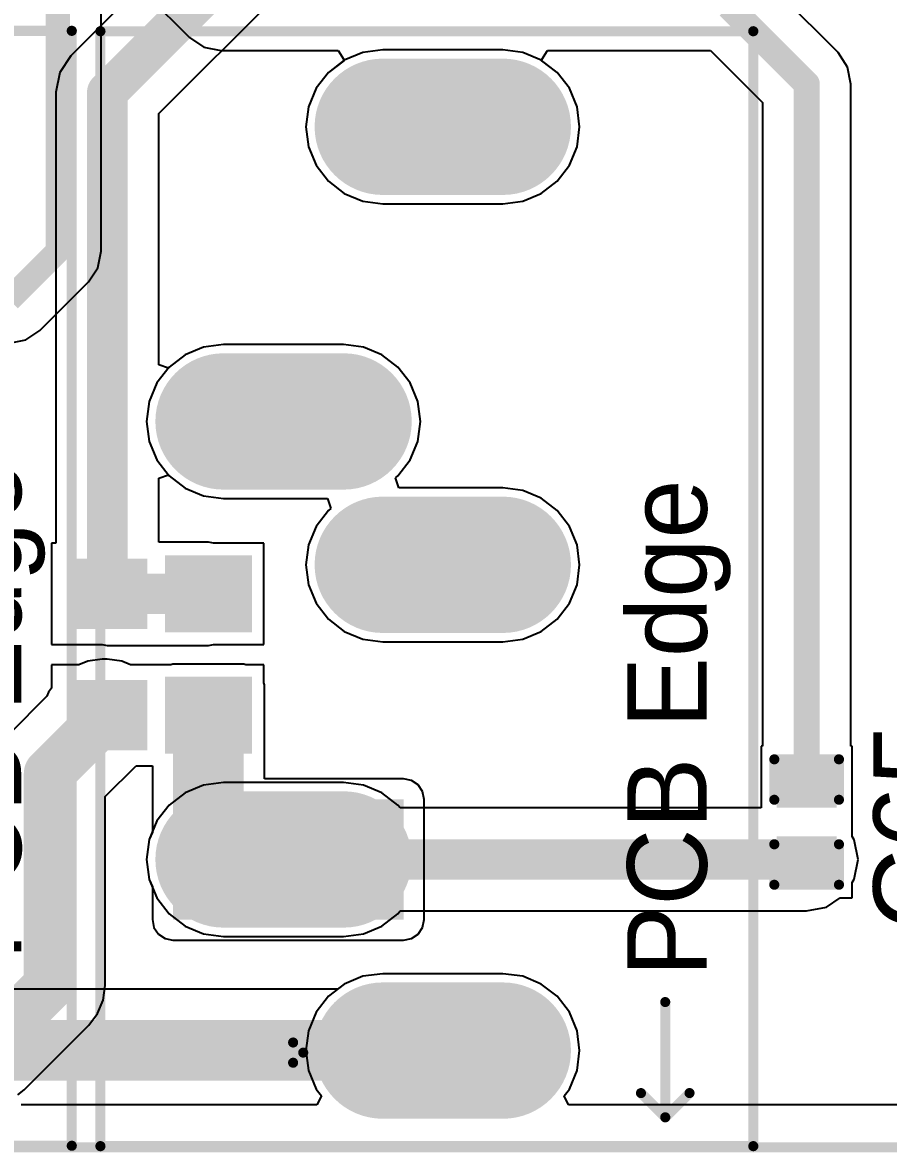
# Model space of a CAD drawing. Header units: millimetres. Extents: x 0 to 172, y 0 to 138.
# Drawn here: x 119.68 to 130.56, y -0.06 to 14.12 of the extents above; entities that cross this region are included whole.
import ezdxf

# ---------------------------------------------------------------- set-up
doc = ezdxf.new("R2010")
doc.units = ezdxf.units.MM
for name, color, linetype in [('BottomLayer', 5, 'Continuous'), ('BottomPaste', 16, 'Continuous'), ('BottomSolder', 6, 'Continuous'), ('Mechanical2', 216, 'Continuous'), ('MultiLayer', 9, 'Continuous'), ('PadHoleLayer', 156, 'Continuous'), ('TopLayer', 1, 'Continuous'), ('TopOverlay', 2, 'Continuous'), ('TopPaste', 8, 'Continuous'), ('TopSolder', 216, 'Continuous')]:
    doc.layers.add(name, color=color, linetype=linetype)
doc.styles.add('Arial', font='', dxfattribs={"height": 0.2})
doc.styles.get('Arial').set_extended_font_data('Arial')

# ---------------------------------------------------------------- blocks, each defined once
blk = doc.blocks.new('R___0603_B_142')
at = {"layer": 'BottomLayer'}
for points in [[(-1.143, -0.4445), (-1.143, 0.4445), (-0.381, 0.4445), (-0.381, -0.4445)], [(0.381, -0.4445), (0.381, 0.4445), (1.143, 0.4445), (1.143, -0.4445)]]:
    blk.add_hatch(color=5, dxfattribs=at).paths.add_polyline_path(points)
at = {"layer": 'BottomPaste'}
for points in [[(-1.143, -0.4445), (-1.143, 0.4445), (-0.381, 0.4445), (-0.381, -0.4445)], [(0.381, -0.4445), (0.381, 0.4445), (1.143, 0.4445), (1.143, -0.4445)]]:
    blk.add_hatch(color=16, dxfattribs=at).paths.add_polyline_path(points)
at = {"layer": 'BottomSolder'}
for points in [[(-1.2446, -0.5461), (-1.2446, 0.5461), (-0.2794, 0.5461), (-0.2794, -0.5461)], [(0.2794, -0.5461), (0.2794, 0.5461), (1.2446, 0.5461), (1.2446, -0.5461)]]:
    blk.add_hatch(color=6, dxfattribs=at).paths.add_polyline_path(points)
blk = doc.blocks.new('SJ1_3535NG_GR_258')
at = {"layer": 'BottomLayer'}
h = blk.add_hatch(color=5, dxfattribs=at)
edge = h.paths.add_edge_path()
edge.add_arc((2.4, 2.754), 0.754, 0, 180)
edge.add_line((1.646, 2.754), (1.646, 1.246))
edge.add_arc((2.4, 1.246), 0.754, 180, 360)
edge.add_line((3.154, 1.246), (3.154, 2.754))
h = blk.add_hatch(color=5, dxfattribs=at)
edge = h.paths.add_edge_path()
edge.add_arc((7.9, 2.754), 0.754, 0, 180)
edge.add_line((7.146, 2.754), (7.146, 1.246))
edge.add_arc((7.9, 1.246), 0.754, 180, 360)
edge.add_line((8.654, 1.246), (8.654, 2.754))
h = blk.add_hatch(color=5, dxfattribs=at)
edge = h.paths.add_edge_path()
edge.add_arc((0, 0.754), 0.754, 0, 180)
edge.add_line((-0.754, 0.754), (-0.754, -0.754))
edge.add_arc((0, -0.754), 0.754, 180, 360)
edge.add_line((0.754, -0.754), (0.754, 0.754))
h = blk.add_hatch(color=5, dxfattribs=at)
edge = h.paths.add_edge_path()
edge.add_arc((6.1, 0.754), 0.754, 0, 180)
edge.add_line((5.346, 0.754), (5.346, -0.754))
edge.add_arc((6.1, -0.754), 0.754, 180, 360)
edge.add_line((6.854, -0.754), (6.854, 0.754))
h = blk.add_hatch(color=5, dxfattribs=at)
edge = h.paths.add_edge_path()
edge.add_arc((11.6, 0.754), 0.754, 0, 180)
edge.add_line((10.846, 0.754), (10.846, -0.754))
edge.add_arc((11.6, -0.754), 0.754, 180, 360)
edge.add_line((12.354, -0.754), (12.354, 0.754))
at = {"layer": 'BottomSolder'}
h = blk.add_hatch(color=6, dxfattribs=at)
edge = h.paths.add_edge_path()
edge.add_arc((2.4, 2.754), 0.856, 0, 180)
edge.add_line((1.544, 2.754), (1.544, 1.246))
edge.add_arc((2.4, 1.246), 0.856, 180, 360)
edge.add_line((3.256, 1.246), (3.256, 2.754))
h = blk.add_hatch(color=6, dxfattribs=at)
edge = h.paths.add_edge_path()
edge.add_arc((7.9, 2.754), 0.856, 0, 180)
edge.add_line((7.044, 2.754), (7.044, 1.246))
edge.add_arc((7.9, 1.246), 0.856, 180, 360)
edge.add_line((8.756, 1.246), (8.756, 2.754))
h = blk.add_hatch(color=6, dxfattribs=at)
edge = h.paths.add_edge_path()
edge.add_arc((0, 0.754), 0.856, 0, 180)
edge.add_line((-0.856, 0.754), (-0.856, -0.754))
edge.add_arc((0, -0.754), 0.856, 180, 360)
edge.add_line((0.856, -0.754), (0.856, 0.754))
h = blk.add_hatch(color=6, dxfattribs=at)
edge = h.paths.add_edge_path()
edge.add_arc((6.1, 0.754), 0.856, 0, 180)
edge.add_line((5.244, 0.754), (5.244, -0.754))
edge.add_arc((6.1, -0.754), 0.856, 180, 360)
edge.add_line((6.956, -0.754), (6.956, 0.754))
h = blk.add_hatch(color=6, dxfattribs=at)
edge = h.paths.add_edge_path()
edge.add_arc((11.6, 0.754), 0.856, 0, 180)
edge.add_line((10.744, 0.754), (10.744, -0.754))
edge.add_arc((11.6, -0.754), 0.856, 180, 360)
edge.add_line((12.456, -0.754), (12.456, 0.754))
at = {"layer": 'MultiLayer'}
h = blk.add_hatch(color=9, dxfattribs=at)
edge = h.paths.add_edge_path()
edge.add_arc((2.4, 2.754), 0.754, 0, 180)
edge.add_line((1.646, 2.754), (1.646, 1.246))
edge.add_arc((2.4, 1.246), 0.754, 180, 360)
edge.add_line((3.154, 1.246), (3.154, 2.754))
h = blk.add_hatch(color=9, dxfattribs=at)
edge = h.paths.add_edge_path()
edge.add_arc((7.9, 2.754), 0.754, 0, 180)
edge.add_line((7.146, 2.754), (7.146, 1.246))
edge.add_arc((7.9, 1.246), 0.754, 180, 360)
edge.add_line((8.654, 1.246), (8.654, 2.754))
h = blk.add_hatch(color=9, dxfattribs=at)
edge = h.paths.add_edge_path()
edge.add_arc((0, 0.754), 0.754, 0, 180)
edge.add_line((-0.754, 0.754), (-0.754, -0.754))
edge.add_arc((0, -0.754), 0.754, 180, 360)
edge.add_line((0.754, -0.754), (0.754, 0.754))
h = blk.add_hatch(color=9, dxfattribs=at)
edge = h.paths.add_edge_path()
edge.add_arc((6.1, 0.754), 0.754, 0, 180)
edge.add_line((5.346, 0.754), (5.346, -0.754))
edge.add_arc((6.1, -0.754), 0.754, 180, 360)
edge.add_line((6.854, -0.754), (6.854, 0.754))
h = blk.add_hatch(color=9, dxfattribs=at)
edge = h.paths.add_edge_path()
edge.add_arc((11.6, 0.754), 0.754, 0, 180)
edge.add_line((10.846, 0.754), (10.846, -0.754))
edge.add_arc((11.6, -0.754), 0.754, 180, 360)
edge.add_line((12.354, -0.754), (12.354, 0.754))
at = {"layer": 'PadHoleLayer'}
for points in [[(2.9, 3), (2.9, 1), (1.9, 1), (1.9, 3)], [(8.4, 3), (8.4, 1), (7.4, 1), (7.4, 3)], [(0.5, 1), (0.5, -1), (-0.5, -1), (-0.5, 1)], [(6.6, 1), (6.6, -1), (5.6, -1), (5.6, 1)], [(12.1, 1), (12.1, -1), (11.1, -1), (11.1, 1)]]:
    blk.add_hatch(color=156, dxfattribs=at).paths.add_polyline_path(points)
at = {"layer": 'TopLayer'}
h = blk.add_hatch(color=1, dxfattribs=at)
edge = h.paths.add_edge_path()
edge.add_arc((2.4, 2.754), 0.754, 0, 180)
edge.add_line((1.646, 2.754), (1.646, 1.246))
edge.add_arc((2.4, 1.246), 0.754, 180, 360)
edge.add_line((3.154, 1.246), (3.154, 2.754))
h = blk.add_hatch(color=1, dxfattribs=at)
edge = h.paths.add_edge_path()
edge.add_arc((7.9, 2.754), 0.754, 0, 180)
edge.add_line((7.146, 2.754), (7.146, 1.246))
edge.add_arc((7.9, 1.246), 0.754, 180, 360)
edge.add_line((8.654, 1.246), (8.654, 2.754))
h = blk.add_hatch(color=1, dxfattribs=at)
edge = h.paths.add_edge_path()
edge.add_arc((0, 0.754), 0.754, 0, 180)
edge.add_line((-0.754, 0.754), (-0.754, -0.754))
edge.add_arc((0, -0.754), 0.754, 180, 360)
edge.add_line((0.754, -0.754), (0.754, 0.754))
h = blk.add_hatch(color=1, dxfattribs=at)
edge = h.paths.add_edge_path()
edge.add_arc((6.1, 0.754), 0.754, 0, 180)
edge.add_line((5.346, 0.754), (5.346, -0.754))
edge.add_arc((6.1, -0.754), 0.754, 180, 360)
edge.add_line((6.854, -0.754), (6.854, 0.754))
h = blk.add_hatch(color=1, dxfattribs=at)
edge = h.paths.add_edge_path()
edge.add_arc((11.6, 0.754), 0.754, 0, 180)
edge.add_line((10.846, 0.754), (10.846, -0.754))
edge.add_arc((11.6, -0.754), 0.754, 180, 360)
edge.add_line((12.354, -0.754), (12.354, 0.754))
at = {"layer": 'TopSolder'}
h = blk.add_hatch(color=216, dxfattribs=at)
edge = h.paths.add_edge_path()
edge.add_arc((2.4, 2.754), 0.856, 0, 180)
edge.add_line((1.544, 2.754), (1.544, 1.246))
edge.add_arc((2.4, 1.246), 0.856, 180, 360)
edge.add_line((3.256, 1.246), (3.256, 2.754))
h = blk.add_hatch(color=216, dxfattribs=at)
edge = h.paths.add_edge_path()
edge.add_arc((7.9, 2.754), 0.856, 0, 180)
edge.add_line((7.044, 2.754), (7.044, 1.246))
edge.add_arc((7.9, 1.246), 0.856, 180, 360)
edge.add_line((8.756, 1.246), (8.756, 2.754))
h = blk.add_hatch(color=216, dxfattribs=at)
edge = h.paths.add_edge_path()
edge.add_arc((0, 0.754), 0.856, 0, 180)
edge.add_line((-0.856, 0.754), (-0.856, -0.754))
edge.add_arc((0, -0.754), 0.856, 180, 360)
edge.add_line((0.856, -0.754), (0.856, 0.754))
h = blk.add_hatch(color=216, dxfattribs=at)
edge = h.paths.add_edge_path()
edge.add_arc((6.1, 0.754), 0.856, 0, 180)
edge.add_line((5.244, 0.754), (5.244, -0.754))
edge.add_arc((6.1, -0.754), 0.856, 180, 360)
edge.add_line((6.956, -0.754), (6.956, 0.754))
h = blk.add_hatch(color=216, dxfattribs=at)
edge = h.paths.add_edge_path()
edge.add_arc((11.6, 0.754), 0.856, 0, 180)
edge.add_line((10.744, 0.754), (10.744, -0.754))
edge.add_arc((11.6, -0.754), 0.856, 180, 360)
edge.add_line((12.456, -0.754), (12.456, 0.754))
at = {"layer": 'TopOverlay', "const_width": 0.127}
for points in [[(-1.2, 4.3), (12.8, 4.3)], [(-1.2, 4.3), (-1.2, -3.9)], [(12.8, 4.3), (12.8, -3.9)], [(-0.178, 1.854), (0.076, 1.854)], [(-0.178, 1.854), (-0.051, 1.727)], [(0.076, 1.854), (-0.051, 1.727)], [(-0.33, -2.438), (-0.635, -2.743)], [(-0.635, -2.743), (-0.33, -3.048)], [(-0.635, -2.743), (0.813, -2.743)], [(-1.2, -3.9), (12.8, -3.9)]]:
    blk.add_lwpolyline(points, dxfattribs=at)
at = {"layer": 'TopOverlay', "const_width": 0.0635}
for points in [[(-1.232, 4.3, 1), (-1.168, 4.3, 1)], [(-1.232, 4.3, 1), (-1.168, 4.3, 1)], [(12.768, 4.3, 1), (12.832, 4.3, 1)], [(12.768, 4.3, 1), (12.832, 4.3, 1)], [(-0.21, 1.854, 1), (-0.146, 1.854, 1)], [(-0.21, 1.854, 1), (-0.146, 1.854, 1)], [(0.044, 1.854, 1), (0.108, 1.854, 1)], [(0.044, 1.854, 1), (0.108, 1.854, 1)], [(-0.083, 1.727, 1), (-0.019, 1.727, 1)], [(-0.083, 1.727, 1), (-0.019, 1.727, 1)], [(-0.362, -2.438, 1), (-0.298, -2.438, 1)], [(-0.667, -2.743, 1), (-0.603, -2.743, 1)], [(-0.667, -2.743, 1), (-0.603, -2.743, 1)], [(-0.667, -2.743, 1), (-0.603, -2.743, 1)], [(0.781, -2.743, 1), (0.845, -2.743, 1)], [(-0.362, -3.048, 1), (-0.298, -3.048, 1)], [(-1.232, -3.9, 1), (-1.168, -3.9, 1)], [(-1.232, -3.9, 1), (-1.168, -3.9, 1)], [(12.768, -3.9, 1), (12.832, -3.9, 1)], [(12.768, -3.9, 1), (12.832, -3.9, 1)]]:
    blk.add_lwpolyline(points, format="xyb", close=True, dxfattribs=at)
at = {"layer": 'TopOverlay'}
blk.add_text('PCB Edge', height=1, dxfattribs=at).set_placement((1.132, -3.265))
blk = doc.blocks.new('SJ1_3535NG_PI_260')
at = {"layer": 'BottomLayer'}
h = blk.add_hatch(color=5, dxfattribs=at)
edge = h.paths.add_edge_path()
edge.add_arc((2.4, 2.754), 0.754, 0, 180)
edge.add_line((1.646, 2.754), (1.646, 1.246))
edge.add_arc((2.4, 1.246), 0.754, 180, 360)
edge.add_line((3.154, 1.246), (3.154, 2.754))
h = blk.add_hatch(color=5, dxfattribs=at)
edge = h.paths.add_edge_path()
edge.add_arc((7.9, 2.754), 0.754, 0, 180)
edge.add_line((7.146, 2.754), (7.146, 1.246))
edge.add_arc((7.9, 1.246), 0.754, 180, 360)
edge.add_line((8.654, 1.246), (8.654, 2.754))
h = blk.add_hatch(color=5, dxfattribs=at)
edge = h.paths.add_edge_path()
edge.add_arc((0, 0.754), 0.754, 0, 180)
edge.add_line((-0.754, 0.754), (-0.754, -0.754))
edge.add_arc((0, -0.754), 0.754, 180, 360)
edge.add_line((0.754, -0.754), (0.754, 0.754))
h = blk.add_hatch(color=5, dxfattribs=at)
edge = h.paths.add_edge_path()
edge.add_arc((6.1, 0.754), 0.754, 0, 180)
edge.add_line((5.346, 0.754), (5.346, -0.754))
edge.add_arc((6.1, -0.754), 0.754, 180, 360)
edge.add_line((6.854, -0.754), (6.854, 0.754))
h = blk.add_hatch(color=5, dxfattribs=at)
edge = h.paths.add_edge_path()
edge.add_arc((11.6, 0.754), 0.754, 0, 180)
edge.add_line((10.846, 0.754), (10.846, -0.754))
edge.add_arc((11.6, -0.754), 0.754, 180, 360)
edge.add_line((12.354, -0.754), (12.354, 0.754))
at = {"layer": 'BottomSolder'}
h = blk.add_hatch(color=6, dxfattribs=at)
edge = h.paths.add_edge_path()
edge.add_arc((2.4, 2.754), 0.856, 0, 180)
edge.add_line((1.544, 2.754), (1.544, 1.246))
edge.add_arc((2.4, 1.246), 0.856, 180, 360)
edge.add_line((3.256, 1.246), (3.256, 2.754))
h = blk.add_hatch(color=6, dxfattribs=at)
edge = h.paths.add_edge_path()
edge.add_arc((7.9, 2.754), 0.856, 0, 180)
edge.add_line((7.044, 2.754), (7.044, 1.246))
edge.add_arc((7.9, 1.246), 0.856, 180, 360)
edge.add_line((8.756, 1.246), (8.756, 2.754))
h = blk.add_hatch(color=6, dxfattribs=at)
edge = h.paths.add_edge_path()
edge.add_arc((0, 0.754), 0.856, 0, 180)
edge.add_line((-0.856, 0.754), (-0.856, -0.754))
edge.add_arc((0, -0.754), 0.856, 180, 360)
edge.add_line((0.856, -0.754), (0.856, 0.754))
h = blk.add_hatch(color=6, dxfattribs=at)
edge = h.paths.add_edge_path()
edge.add_arc((6.1, 0.754), 0.856, 0, 180)
edge.add_line((5.244, 0.754), (5.244, -0.754))
edge.add_arc((6.1, -0.754), 0.856, 180, 360)
edge.add_line((6.956, -0.754), (6.956, 0.754))
h = blk.add_hatch(color=6, dxfattribs=at)
edge = h.paths.add_edge_path()
edge.add_arc((11.6, 0.754), 0.856, 0, 180)
edge.add_line((10.744, 0.754), (10.744, -0.754))
edge.add_arc((11.6, -0.754), 0.856, 180, 360)
edge.add_line((12.456, -0.754), (12.456, 0.754))
at = {"layer": 'MultiLayer'}
h = blk.add_hatch(color=9, dxfattribs=at)
edge = h.paths.add_edge_path()
edge.add_arc((2.4, 2.754), 0.754, 0, 180)
edge.add_line((1.646, 2.754), (1.646, 1.246))
edge.add_arc((2.4, 1.246), 0.754, 180, 360)
edge.add_line((3.154, 1.246), (3.154, 2.754))
h = blk.add_hatch(color=9, dxfattribs=at)
edge = h.paths.add_edge_path()
edge.add_arc((7.9, 2.754), 0.754, 0, 180)
edge.add_line((7.146, 2.754), (7.146, 1.246))
edge.add_arc((7.9, 1.246), 0.754, 180, 360)
edge.add_line((8.654, 1.246), (8.654, 2.754))
h = blk.add_hatch(color=9, dxfattribs=at)
edge = h.paths.add_edge_path()
edge.add_arc((0, 0.754), 0.754, 0, 180)
edge.add_line((-0.754, 0.754), (-0.754, -0.754))
edge.add_arc((0, -0.754), 0.754, 180, 360)
edge.add_line((0.754, -0.754), (0.754, 0.754))
h = blk.add_hatch(color=9, dxfattribs=at)
edge = h.paths.add_edge_path()
edge.add_arc((6.1, 0.754), 0.754, 0, 180)
edge.add_line((5.346, 0.754), (5.346, -0.754))
edge.add_arc((6.1, -0.754), 0.754, 180, 360)
edge.add_line((6.854, -0.754), (6.854, 0.754))
h = blk.add_hatch(color=9, dxfattribs=at)
edge = h.paths.add_edge_path()
edge.add_arc((11.6, 0.754), 0.754, 0, 180)
edge.add_line((10.846, 0.754), (10.846, -0.754))
edge.add_arc((11.6, -0.754), 0.754, 180, 360)
edge.add_line((12.354, -0.754), (12.354, 0.754))
at = {"layer": 'PadHoleLayer'}
for points in [[(2.9, 3), (2.9, 1), (1.9, 1), (1.9, 3)], [(8.4, 3), (8.4, 1), (7.4, 1), (7.4, 3)], [(0.5, 1), (0.5, -1), (-0.5, -1), (-0.5, 1)], [(6.6, 1), (6.6, -1), (5.6, -1), (5.6, 1)], [(12.1, 1), (12.1, -1), (11.1, -1), (11.1, 1)]]:
    blk.add_hatch(color=156, dxfattribs=at).paths.add_polyline_path(points)
at = {"layer": 'TopLayer'}
h = blk.add_hatch(color=1, dxfattribs=at)
edge = h.paths.add_edge_path()
edge.add_arc((2.4, 2.754), 0.754, 0, 180)
edge.add_line((1.646, 2.754), (1.646, 1.246))
edge.add_arc((2.4, 1.246), 0.754, 180, 360)
edge.add_line((3.154, 1.246), (3.154, 2.754))
h = blk.add_hatch(color=1, dxfattribs=at)
edge = h.paths.add_edge_path()
edge.add_arc((7.9, 2.754), 0.754, 0, 180)
edge.add_line((7.146, 2.754), (7.146, 1.246))
edge.add_arc((7.9, 1.246), 0.754, 180, 360)
edge.add_line((8.654, 1.246), (8.654, 2.754))
h = blk.add_hatch(color=1, dxfattribs=at)
edge = h.paths.add_edge_path()
edge.add_arc((0, 0.754), 0.754, 0, 180)
edge.add_line((-0.754, 0.754), (-0.754, -0.754))
edge.add_arc((0, -0.754), 0.754, 180, 360)
edge.add_line((0.754, -0.754), (0.754, 0.754))
h = blk.add_hatch(color=1, dxfattribs=at)
edge = h.paths.add_edge_path()
edge.add_arc((6.1, 0.754), 0.754, 0, 180)
edge.add_line((5.346, 0.754), (5.346, -0.754))
edge.add_arc((6.1, -0.754), 0.754, 180, 360)
edge.add_line((6.854, -0.754), (6.854, 0.754))
h = blk.add_hatch(color=1, dxfattribs=at)
edge = h.paths.add_edge_path()
edge.add_arc((11.6, 0.754), 0.754, 0, 180)
edge.add_line((10.846, 0.754), (10.846, -0.754))
edge.add_arc((11.6, -0.754), 0.754, 180, 360)
edge.add_line((12.354, -0.754), (12.354, 0.754))
at = {"layer": 'TopSolder'}
h = blk.add_hatch(color=216, dxfattribs=at)
edge = h.paths.add_edge_path()
edge.add_arc((2.4, 2.754), 0.856, 0, 180)
edge.add_line((1.544, 2.754), (1.544, 1.246))
edge.add_arc((2.4, 1.246), 0.856, 180, 360)
edge.add_line((3.256, 1.246), (3.256, 2.754))
h = blk.add_hatch(color=216, dxfattribs=at)
edge = h.paths.add_edge_path()
edge.add_arc((7.9, 2.754), 0.856, 0, 180)
edge.add_line((7.044, 2.754), (7.044, 1.246))
edge.add_arc((7.9, 1.246), 0.856, 180, 360)
edge.add_line((8.756, 1.246), (8.756, 2.754))
h = blk.add_hatch(color=216, dxfattribs=at)
edge = h.paths.add_edge_path()
edge.add_arc((0, 0.754), 0.856, 0, 180)
edge.add_line((-0.856, 0.754), (-0.856, -0.754))
edge.add_arc((0, -0.754), 0.856, 180, 360)
edge.add_line((0.856, -0.754), (0.856, 0.754))
h = blk.add_hatch(color=216, dxfattribs=at)
edge = h.paths.add_edge_path()
edge.add_arc((6.1, 0.754), 0.856, 0, 180)
edge.add_line((5.244, 0.754), (5.244, -0.754))
edge.add_arc((6.1, -0.754), 0.856, 180, 360)
edge.add_line((6.956, -0.754), (6.956, 0.754))
h = blk.add_hatch(color=216, dxfattribs=at)
edge = h.paths.add_edge_path()
edge.add_arc((11.6, 0.754), 0.856, 0, 180)
edge.add_line((10.744, 0.754), (10.744, -0.754))
edge.add_arc((11.6, -0.754), 0.856, 180, 360)
edge.add_line((12.456, -0.754), (12.456, 0.754))
at = {"layer": 'TopOverlay', "const_width": 0.127}
for points in [[(-1.2, 4.3), (-1.2, -3.9)], [(-1.2, 4.3), (12.8, 4.3)], [(12.8, 4.3), (12.8, -3.9)], [(-0.152, 1.88), (0.102, 1.88)], [(-0.152, 1.88), (-0.025, 1.753)], [(0.102, 1.88), (-0.025, 1.753)], [(-0.533, -2.489), (-0.838, -2.794)], [(-0.838, -2.794), (-0.533, -3.099)], [(-0.838, -2.794), (0.61, -2.794)], [(-1.2, -3.9), (12.8, -3.9)]]:
    blk.add_lwpolyline(points, dxfattribs=at)
at = {"layer": 'TopOverlay', "const_width": 0.0635}
for points in [[(-1.232, 4.3, 1), (-1.168, 4.3, 1)], [(-1.232, 4.3, 1), (-1.168, 4.3, 1)], [(12.768, 4.3, 1), (12.832, 4.3, 1)], [(12.768, 4.3, 1), (12.832, 4.3, 1)], [(-0.184, 1.88, 1), (-0.121, 1.88, 1)], [(-0.184, 1.88, 1), (-0.121, 1.88, 1)], [(0.07, 1.88, 1), (0.133, 1.88, 1)], [(0.07, 1.88, 1), (0.133, 1.88, 1)], [(-0.057, 1.753, 1), (0.006, 1.753, 1)], [(-0.057, 1.753, 1), (0.006, 1.753, 1)], [(-0.565, -2.489, 1), (-0.502, -2.489, 1)], [(-0.87, -2.794, 1), (-0.806, -2.794, 1)], [(-0.87, -2.794, 1), (-0.806, -2.794, 1)], [(-0.87, -2.794, 1), (-0.806, -2.794, 1)], [(0.578, -2.794, 1), (0.641, -2.794, 1)], [(-0.565, -3.099, 1), (-0.502, -3.099, 1)], [(-1.232, -3.9, 1), (-1.168, -3.9, 1)], [(-1.232, -3.9, 1), (-1.168, -3.9, 1)], [(12.768, -3.9, 1), (12.832, -3.9, 1)], [(12.768, -3.9, 1), (12.832, -3.9, 1)]]:
    blk.add_lwpolyline(points, format="xyb", close=True, dxfattribs=at)
at = {"layer": 'TopOverlay'}
blk.add_text('PCB Edge', height=1, dxfattribs=at).set_placement((0.928, -3.316))
blk = doc.blocks.new('C___0603_B_362')
at = {"layer": 'BottomLayer'}
for points in [[(-1.143, -0.445), (-1.143, 0.445), (-0.381, 0.445), (-0.381, -0.445)], [(0.381, -0.445), (0.381, 0.445), (1.143, 0.445), (1.143, -0.445)]]:
    blk.add_hatch(color=5, dxfattribs=at).paths.add_polyline_path(points)
at = {"layer": 'BottomPaste'}
for points in [[(-1.143, -0.445), (-1.143, 0.445), (-0.381, 0.445), (-0.381, -0.445)], [(0.381, -0.445), (0.381, 0.445), (1.143, 0.445), (1.143, -0.445)]]:
    blk.add_hatch(color=16, dxfattribs=at).paths.add_polyline_path(points)
at = {"layer": 'BottomSolder'}
for points in [[(-1.203, -0.504), (-1.203, 0.504), (-0.321, 0.504), (-0.321, -0.504)], [(0.321, -0.504), (0.321, 0.504), (1.203, 0.504), (1.203, -0.504)]]:
    blk.add_hatch(color=6, dxfattribs=at).paths.add_polyline_path(points)
blk = doc.blocks.new('C___0402_366')
at = {"layer": 'TopLayer'}
for points in [[(-0.699, -0.318), (-0.699, 0.318), (-0.241, 0.318), (-0.241, -0.318)], [(0.241, -0.318), (0.241, 0.318), (0.699, 0.318), (0.699, -0.318)]]:
    blk.add_hatch(color=1, dxfattribs=at).paths.add_polyline_path(points)
at = {"layer": 'TopPaste'}
for points in [[(-0.699, -0.318), (-0.699, 0.318), (-0.241, 0.318), (-0.241, -0.318)], [(0.241, -0.318), (0.241, 0.318), (0.699, 0.318), (0.699, -0.318)]]:
    blk.add_hatch(color=8, dxfattribs=at).paths.add_polyline_path(points)
at = {"layer": 'TopSolder'}
for points in [[(-0.758, -0.377), (-0.758, 0.377), (-0.181, 0.377), (-0.181, -0.377)], [(0.181, -0.377), (0.181, 0.377), (0.758, 0.377), (0.758, -0.377)]]:
    blk.add_hatch(color=216, dxfattribs=at).paths.add_polyline_path(points)
at = {"layer": 'TopOverlay', "const_width": 0.127}
for points in [[(-0.787, 0.406), (-0.787, -0.406)], [(-0.787, 0.406), (-0.279, 0.406)], [(0.279, 0.406), (0.787, 0.406)], [(0.787, 0.406), (0.787, -0.406)], [(-0.787, -0.406), (-0.279, -0.406)], [(0.279, -0.406), (0.787, -0.406)]]:
    blk.add_lwpolyline(points, dxfattribs=at)
at = {"layer": 'TopOverlay', "const_width": 0.0635}
for points in [[(-0.819, 0.406, 1), (-0.756, 0.406, 1)], [(-0.819, 0.406, 1), (-0.756, 0.406, 1)], [(-0.311, 0.406, 1), (-0.248, 0.406, 1)], [(0.248, 0.406, 1), (0.311, 0.406, 1)], [(0.756, 0.406, 1), (0.819, 0.406, 1)], [(0.756, 0.406, 1), (0.819, 0.406, 1)], [(-0.819, -0.406, 1), (-0.756, -0.406, 1)], [(-0.819, -0.406, 1), (-0.756, -0.406, 1)], [(-0.311, -0.406, 1), (-0.248, -0.406, 1)], [(0.248, -0.406, 1), (0.311, -0.406, 1)], [(0.756, -0.406, 1), (0.819, -0.406, 1)], [(0.756, -0.406, 1), (0.819, -0.406, 1)]]:
    blk.add_lwpolyline(points, format="xyb", close=True, dxfattribs=at)

msp = doc.modelspace()

# ---------------------------------------------------------------- hatches: boundary and pattern name
at = {"layer": 'BottomLayer'}
for points in [[(121.571, 2.861), (122.46, 2.861), (122.46, 5.807), (121.571, 5.807)], [(121.571, 2.861), (124.468, 2.861), (124.468, 4.369), (121.571, 4.369)]]:
    msp.add_hatch(color=5, dxfattribs=at).paths.add_polyline_path(points)

# ---------------------------------------------------------------- linework, layer by layer
for p, q in [((122.301, 15.721), (120.288, 13.707)), ((121.393, 12.981), (123.217, 14.805)), ((124.206, 13.78), (123.956, 13.748)), ((125.714, 13.78), (124.206, 13.78)), ((125.964, 13.748), (125.714, 13.78)), ((120.288, 13.707), (120.148, 13.497)), ((123.723, 13.651), (123.523, 13.498)), ((123.956, 13.748), (123.723, 13.651)), ((126.196, 13.651), (125.964, 13.748)), ((126.396, 13.498), (126.196, 13.651)), ((120.148, 13.497), (120.098, 13.25)), ((123.523, 13.498), (123.37, 13.298)), ((126.55, 13.298), (126.396, 13.498)), ((120.098, 13.25), (120.098, 7.585)), ((123.37, 13.298), (123.273, 13.065)), ((126.646, 13.065), (126.55, 13.298)), ((123.273, 13.065), (123.24, 12.815)), ((126.679, 12.815), (126.646, 13.065)), ((121.393, 9.826), (121.393, 12.981)), ((123.24, 12.815), (123.273, 12.565)), ((126.646, 12.565), (126.679, 12.815)), ((123.273, 12.565), (123.37, 12.332)), ((126.55, 12.332), (126.646, 12.565)), ((123.37, 12.332), (123.523, 12.132)), ((126.396, 12.132), (126.55, 12.332)), ((123.523, 12.132), (123.723, 11.979)), ((126.196, 11.979), (126.396, 12.132)), ((123.723, 11.979), (123.956, 11.882)), ((125.964, 11.882), (126.196, 11.979)), ((123.956, 11.882), (124.206, 11.849)), ((124.206, 11.849), (125.714, 11.849)), ((125.714, 11.849), (125.964, 11.882)), ((122.206, 10.08), (121.956, 10.048)), ((123.714, 10.08), (122.206, 10.08)), ((123.964, 10.048), (123.714, 10.08)), ((121.723, 9.951), (121.523, 9.798)), ((121.956, 10.048), (121.723, 9.951)), ((124.196, 9.951), (123.964, 10.048)), ((124.396, 9.798), (124.196, 9.951)), ((121.514, 9.785), (121.393, 9.826)), ((121.523, 9.798), (121.514, 9.785)), ((124.55, 9.598), (124.396, 9.798)), ((124.646, 9.365), (124.55, 9.598)), ((124.679, 9.115), (124.646, 9.365)), ((124.646, 8.865), (124.679, 9.115)), ((124.55, 8.632), (124.646, 8.865)), ((124.396, 8.432), (124.55, 8.632)), ((121.393, 8.404), (121.514, 8.445)), ((121.393, 7.598), (121.393, 8.404)), ((121.514, 8.445), (121.523, 8.432)), ((121.523, 8.432), (121.723, 8.279)), ((124.364, 8.407), (124.396, 8.432)), ((124.407, 8.28), (124.364, 8.407)), ((121.723, 8.279), (121.956, 8.182)), ((125.714, 8.28), (124.407, 8.28)), ((125.964, 8.248), (125.714, 8.28)), ((126.196, 8.151), (125.964, 8.248)), ((121.956, 8.182), (122.206, 8.149)), ((122.206, 8.149), (123.512, 8.149)), ((123.512, 8.149), (123.555, 8.022)), ((126.396, 7.998), (126.196, 8.151)), ((123.523, 7.998), (123.37, 7.798)), ((123.555, 8.022), (123.523, 7.998)), ((126.55, 7.798), (126.396, 7.998)), ((123.37, 7.798), (123.273, 7.565)), ((126.646, 7.565), (126.55, 7.798)), ((120.098, 7.585), (120.047, 7.585)), ((120.047, 7.585), (120.047, 6.315)), ((122.016, 7.598), (121.393, 7.598)), ((122.078, 7.585), (122.016, 7.598)), ((122.714, 7.585), (122.078, 7.585)), ((122.714, 6.315), (122.714, 7.585)), ((123.273, 7.565), (123.24, 7.315)), ((126.679, 7.315), (126.646, 7.565)), ((123.24, 7.315), (123.273, 7.065)), ((126.646, 7.065), (126.679, 7.315)), ((123.273, 7.065), (123.37, 6.832)), ((126.55, 6.832), (126.646, 7.065)), ((123.37, 6.832), (123.523, 6.632)), ((126.396, 6.632), (126.55, 6.832)), ((123.523, 6.632), (123.723, 6.479)), ((126.196, 6.479), (126.396, 6.632)), ((123.723, 6.479), (123.956, 6.382)), ((125.964, 6.382), (126.196, 6.479)), ((120.047, 6.315), (120.683, 6.315)), ((120.683, 6.315), (120.746, 6.303)), ((120.746, 6.303), (122.016, 6.303)), ((122.016, 6.303), (122.078, 6.315)), ((122.078, 6.315), (122.714, 6.315)), ((123.956, 6.382), (124.206, 6.349)), ((124.206, 6.349), (125.714, 6.349)), ((125.714, 6.349), (125.964, 6.382)), ((120.5, 6.107), (120.39, 6.061)), ((120.682, 6.131), (120.5, 6.107)), ((120.746, 6.131), (120.682, 6.131)), ((120.928, 6.107), (120.746, 6.131)), ((121.038, 6.061), (120.928, 6.107)), ((120.39, 6.061), (120.047, 6.061)), ((120.047, 6.061), (120.047, 5.765)), ((121.546, 6.061), (121.038, 6.061)), ((121.571, 6.066), (121.546, 6.061)), ((122.46, 6.066), (121.571, 6.066)), ((122.485, 6.061), (122.46, 6.066)), ((122.714, 6.061), (122.485, 6.061)), ((122.714, 5.831), (122.714, 6.061)), ((122.719, 5.807), (122.714, 5.831)), ((120.009, 5.715), (119.988, 5.665)), ((120.047, 5.765), (120.009, 5.715)), ((122.719, 4.628), (122.719, 5.807)), ((119.988, 5.665), (119.517, 5.194)), ((120.72, 4.404), (121.107, 4.791)), ((121.107, 4.791), (121.312, 4.791)), ((121.312, 4.791), (121.312, 3.959)), ((124.468, 4.628), (122.719, 4.628)), ((124.567, 4.608), (124.468, 4.628)), ((124.651, 4.552), (124.567, 4.608)), ((124.707, 4.468), (124.651, 4.552)), ((120.72, 2.032), (120.72, 4.404)), ((124.727, 4.369), (124.707, 4.468)), ((124.727, 2.861), (124.727, 4.369)), ((121.273, 3.865), (121.24, 3.615)), ((121.312, 3.959), (121.273, 3.865)), ((121.24, 3.615), (121.273, 3.365)), ((121.273, 3.365), (121.312, 3.271)), ((121.312, 3.271), (121.312, 2.861)), ((121.312, 2.861), (121.332, 2.762)), ((124.707, 2.762), (124.727, 2.861)), ((121.332, 2.762), (121.388, 2.678)), ((124.651, 2.678), (124.707, 2.762)), ((121.388, 2.678), (121.472, 2.622)), ((121.472, 2.622), (121.571, 2.602)), ((121.571, 2.602), (124.468, 2.602)), ((124.468, 2.602), (124.567, 2.622)), ((124.567, 2.622), (124.651, 2.678)), ((123.956, 2.148), (123.723, 2.051)), ((124.206, 2.18), (123.956, 2.148)), ((125.714, 2.18), (124.206, 2.18)), ((125.964, 2.148), (125.714, 2.18)), ((126.196, 2.051), (125.964, 2.148)), ((120.696, 1.85), (120.72, 2.032)), ((123.723, 2.051), (123.523, 1.898)), ((126.396, 1.898), (126.196, 2.051)), ((120.625, 1.68), (120.696, 1.85)), ((123.523, 1.898), (123.37, 1.698)), ((126.55, 1.698), (126.396, 1.898)), ((120.514, 1.534), (120.625, 1.68)), ((123.37, 1.698), (123.273, 1.465)), ((126.646, 1.465), (126.55, 1.698)), ((119.701, 0.722), (120.514, 1.534)), ((123.273, 1.465), (123.24, 1.215)), ((126.679, 1.215), (126.646, 1.465)), ((123.24, 1.215), (123.273, 0.965)), ((126.646, 0.965), (126.679, 1.215)), ((123.273, 0.965), (123.37, 0.732)), ((126.55, 0.732), (126.646, 0.965)), ((119.621, 0.66), (119.701, 0.722)), ((123.37, 0.732), (123.435, 0.647)), ((126.485, 0.647), (126.55, 0.732)), ((123.435, 0.647), (123.379, 0.533)), ((126.541, 0.533), (126.485, 0.647)), ((123.379, 0.533), (119.664, 0.533)), ((137.688, 0.533), (126.541, 0.533))]:
    msp.add_line(p, q, dxfattribs=at)
for points, const_width in [([(120.746, 13.25), (122.759, 15.263)], 0.508), ([(120.746, 6.95), (120.746, 13.25)], 0.508), ([(120.746, 6.95), (122.016, 6.95)], 0.508), ([(120.619, 5.363), (120.682, 5.426)], 0.635), ([(120.619, 5.299), (120.619, 5.363)], 0.635), ([(120.682, 5.426), (120.746, 5.426)], 0.635), ([(120.015, 4.696), (120.619, 5.299)], 0.635), ([(120.015, 2.032), (120.015, 4.696)], 0.635), ([(119.203, 1.22), (120.015, 2.032)], 0.635)]:
    msp.add_lwpolyline(points, dxfattribs=dict(at, const_width=const_width))
for points, const_width in [([(120.619, 13.25, 1), (120.873, 13.25, 1)], 0.254), ([(120.619, 13.25, 1), (120.873, 13.25, 1)], 0.254), ([(120.619, 6.95, 1), (120.873, 6.95, 1)], 0.254), ([(120.619, 6.95, 1), (120.873, 6.95, 1)], 0.254), ([(121.889, 6.95, 1), (122.143, 6.95, 1)], 0.254), ([(120.46, 5.363, 1), (120.778, 5.363, 1)], 0.318), ([(120.46, 5.363, 1), (120.778, 5.363, 1)], 0.318), ([(120.524, 5.426, 1), (120.841, 5.426, 1)], 0.318), ([(120.524, 5.426, 1), (120.841, 5.426, 1)], 0.318), ([(120.587, 5.426, 1), (120.905, 5.426, 1)], 0.318), ([(120.46, 5.299, 1), (120.778, 5.299, 1)], 0.318), ([(120.46, 5.299, 1), (120.778, 5.299, 1)], 0.318), ([(119.857, 4.696, 1), (120.174, 4.696, 1)], 0.318), ([(119.857, 4.696, 1), (120.174, 4.696, 1)], 0.318), ([(119.857, 2.032, 1), (120.174, 2.032, 1)], 0.318), ([(119.857, 2.032, 1), (120.174, 2.032, 1)], 0.318)]:
    msp.add_lwpolyline(points, format="xyb", close=True, dxfattribs=dict(at, const_width=const_width))
at = {"layer": 'Mechanical2', "const_width": 0.127}
msp.add_lwpolyline([(0, 0), (160, 0)], dxfattribs=at)
at = {"layer": 'TopLayer'}
for p, q in [((120.669, 11.255), (120.669, 16.273)), ((129.924, 13.746), (128.948, 14.722)), ((121.231, 14.483), (121.779, 13.935)), ((121.779, 13.935), (121.96, 13.814)), ((121.96, 13.814), (122.173, 13.772)), ((122.173, 13.772), (123.646, 13.772)), ((123.646, 13.772), (123.715, 13.658)), ((126.204, 13.658), (126.274, 13.772)), ((126.274, 13.772), (128.324, 13.772)), ((128.324, 13.772), (128.974, 13.122)), ((123.715, 13.645), (123.523, 13.498)), ((123.715, 13.658), (123.715, 13.645)), ((126.205, 13.645), (126.204, 13.658)), ((126.396, 13.498), (126.205, 13.645)), ((130.045, 13.565), (129.924, 13.746)), ((123.523, 13.498), (123.37, 13.298)), ((126.55, 13.298), (126.396, 13.498)), ((130.087, 13.352), (130.045, 13.565)), ((130.087, 5.037), (130.087, 13.352)), ((123.37, 13.298), (123.273, 13.065)), ((126.646, 13.065), (126.55, 13.298)), ((123.273, 13.065), (123.24, 12.815)), ((126.679, 12.815), (126.646, 13.065)), ((128.974, 13.122), (128.974, 5.037)), ((123.24, 12.815), (123.273, 12.565)), ((126.646, 12.565), (126.679, 12.815)), ((123.273, 12.565), (123.37, 12.332)), ((126.55, 12.332), (126.646, 12.565)), ((123.37, 12.332), (123.523, 12.132)), ((126.396, 12.132), (126.55, 12.332)), ((123.523, 12.132), (123.723, 11.979)), ((126.196, 11.979), (126.396, 12.132)), ((123.723, 11.979), (123.956, 11.882)), ((125.964, 11.882), (126.196, 11.979)), ((123.956, 11.882), (124.206, 11.849)), ((124.206, 11.849), (125.714, 11.849)), ((125.714, 11.849), (125.964, 11.882)), ((120.627, 11.046), (120.669, 11.255)), ((120.509, 10.87), (120.627, 11.046)), ((119.899, 10.259), (120.509, 10.87)), ((119.722, 10.142), (119.899, 10.259)), ((119.514, 10.1), (119.722, 10.142)), ((122.206, 10.08), (121.956, 10.048)), ((123.714, 10.08), (122.206, 10.08)), ((123.964, 10.048), (123.714, 10.08)), ((121.723, 9.951), (121.523, 9.798)), ((121.956, 10.048), (121.723, 9.951)), ((124.196, 9.951), (123.964, 10.048)), ((124.396, 9.798), (124.196, 9.951)), ((121.523, 9.798), (121.37, 9.598)), ((124.55, 9.598), (124.396, 9.798)), ((121.37, 9.598), (121.273, 9.365)), ((124.646, 9.365), (124.55, 9.598)), ((121.273, 9.365), (121.24, 9.115)), ((124.679, 9.115), (124.646, 9.365)), ((121.24, 9.115), (121.273, 8.865)), ((124.646, 8.865), (124.679, 9.115)), ((121.273, 8.865), (121.37, 8.632)), ((124.55, 8.632), (124.646, 8.865)), ((121.37, 8.632), (121.523, 8.432)), ((124.396, 8.432), (124.55, 8.632)), ((121.523, 8.432), (121.723, 8.279)), ((124.364, 8.407), (124.396, 8.432)), ((124.407, 8.28), (124.364, 8.407)), ((121.723, 8.279), (121.956, 8.182)), ((125.714, 8.28), (124.407, 8.28)), ((125.964, 8.248), (125.714, 8.28)), ((126.196, 8.151), (125.964, 8.248)), ((121.956, 8.182), (122.206, 8.149)), ((122.206, 8.149), (123.512, 8.149)), ((123.512, 8.149), (123.555, 8.022)), ((126.396, 7.998), (126.196, 8.151)), ((123.523, 7.998), (123.37, 7.798)), ((123.555, 8.022), (123.523, 7.998)), ((126.55, 7.798), (126.396, 7.998)), ((123.37, 7.798), (123.273, 7.565)), ((126.646, 7.565), (126.55, 7.798)), ((123.273, 7.565), (123.24, 7.315)), ((126.679, 7.315), (126.646, 7.565)), ((123.24, 7.315), (123.273, 7.065)), ((126.646, 7.065), (126.679, 7.315)), ((123.273, 7.065), (123.37, 6.832)), ((126.55, 6.832), (126.646, 7.065)), ((123.37, 6.832), (123.523, 6.632)), ((126.396, 6.632), (126.55, 6.832)), ((123.523, 6.632), (123.723, 6.479)), ((126.196, 6.479), (126.396, 6.632)), ((123.723, 6.479), (123.956, 6.382)), ((125.964, 6.382), (126.196, 6.479)), ((123.956, 6.382), (124.206, 6.349)), ((124.206, 6.349), (125.714, 6.349)), ((125.714, 6.349), (125.964, 6.382)), ((128.974, 5.037), (128.959, 5.037)), ((128.959, 5.037), (128.959, 4.262)), ((130.102, 5.037), (130.087, 5.037)), ((130.102, 3.903), (130.102, 5.037)), ((121.956, 4.548), (121.723, 4.451)), ((122.206, 4.58), (121.956, 4.548)), ((123.714, 4.58), (122.206, 4.58)), ((123.964, 4.548), (123.714, 4.58)), ((124.196, 4.451), (123.964, 4.548)), ((121.723, 4.451), (121.523, 4.298)), ((124.396, 4.298), (124.196, 4.451)), ((121.523, 4.298), (121.37, 4.098)), ((124.423, 4.262), (124.396, 4.298)), ((128.959, 4.262), (124.423, 4.262)), ((121.37, 4.098), (121.273, 3.865)), ((121.273, 3.865), (121.24, 3.615)), ((130.129, 3.863), (130.102, 3.903)), ((130.178, 3.615), (130.129, 3.863)), ((121.24, 3.615), (121.273, 3.365)), ((130.129, 3.367), (130.178, 3.615)), ((121.273, 3.365), (121.37, 3.132)), ((130.102, 3.327), (130.129, 3.367)), ((130.102, 3.132), (130.102, 3.327)), ((121.37, 3.132), (121.523, 2.932)), ((129.778, 3.017), (129.951, 3.132)), ((129.951, 3.132), (130.102, 3.132)), ((129.53, 2.968), (129.778, 3.017)), ((121.523, 2.932), (121.723, 2.779)), ((124.196, 2.779), (124.396, 2.932)), ((124.396, 2.932), (124.423, 2.968)), ((124.423, 2.968), (129.53, 2.968)), ((121.723, 2.779), (121.956, 2.682)), ((123.964, 2.682), (124.196, 2.779)), ((121.956, 2.682), (122.206, 2.649)), ((122.206, 2.649), (123.714, 2.649)), ((123.714, 2.649), (123.964, 2.682)), ((123.956, 2.148), (123.723, 2.051)), ((124.206, 2.18), (123.956, 2.148)), ((125.714, 2.18), (124.206, 2.18)), ((125.964, 2.148), (125.714, 2.18)), ((126.196, 2.051), (125.964, 2.148)), ((123.723, 2.051), (123.638, 1.986)), ((126.396, 1.898), (126.196, 2.051)), ((123.638, 1.986), (117.728, 1.986)), ((126.55, 1.698), (126.396, 1.898)), ((126.646, 1.465), (126.55, 1.698)), ((126.679, 1.215), (126.646, 1.465)), ((126.646, 0.965), (126.679, 1.215)), ((126.55, 0.732), (126.646, 0.965)), ((126.485, 0.647), (126.55, 0.732)), ((126.541, 0.533), (126.485, 0.647)), ((137.688, 0.533), (126.541, 0.533))]:
    msp.add_line(p, q, dxfattribs=at)
for points, const_width in [([(120.125, 11.255), (120.125, 16.877)], 0.305), ([(128.554, 14.328), (129.53, 13.352)], 0.33), ([(129.53, 4.555), (129.53, 13.352)], 0.33), ([(119.514, 10.644), (120.125, 11.255)], 0.305), ([(122.96, 3.615), (129.53, 3.615)], 0.508), ([(116.402, 1.218), (124.957, 1.218)], 0.762), ([(124.957, 1.218), (124.96, 1.215)], 0.762)]:
    msp.add_lwpolyline(points, dxfattribs=dict(at, const_width=const_width))
for points, const_width in [([(129.448, 13.352, 1), (129.613, 13.352, 1)], 0.165), ([(129.448, 13.352, 1), (129.613, 13.352, 1)], 0.165), ([(120.049, 11.255, 1), (120.201, 11.255, 1)], 0.152), ([(120.049, 11.255, 1), (120.201, 11.255, 1)], 0.152), ([(129.448, 4.555, 1), (129.613, 4.555, 1)], 0.165), ([(122.833, 3.615, 1), (123.087, 3.615, 1)], 0.254), ([(129.403, 3.615, 1), (129.657, 3.615, 1)], 0.254), ([(124.767, 1.218, 1), (125.148, 1.218, 1)], 0.381), ([(124.767, 1.218, 1), (125.148, 1.218, 1)], 0.381), ([(124.769, 1.215, 1), (125.15, 1.215, 1)], 0.381)]:
    msp.add_lwpolyline(points, format="xyb", close=True, dxfattribs=dict(at, const_width=const_width))

# ---------------------------------------------------------------- block references
at = {"rotation": 90}
for name, p in [('SJ1_3535NG_GR_258', (116.4, 1.22)), ('SJ1_3535NG_PI_260', (124.96, 1.215)), ('C___0603_B_362', (120.746, 6.188)), ('R___0603_B_142', (122.016, 6.188)), ('C___0402_366', (129.53, 4.085))]:
    msp.add_blockref(name, p, dxfattribs=at)

# ---------------------------------------------------------------- texts
at = {"layer": 'TopOverlay', "style": 'Arial'}
msp.add_text('C65', height=1.016, rotation=90, dxfattribs=at).set_placement((131.384, 2.726))

doc.saveas('drawing.dxf')
